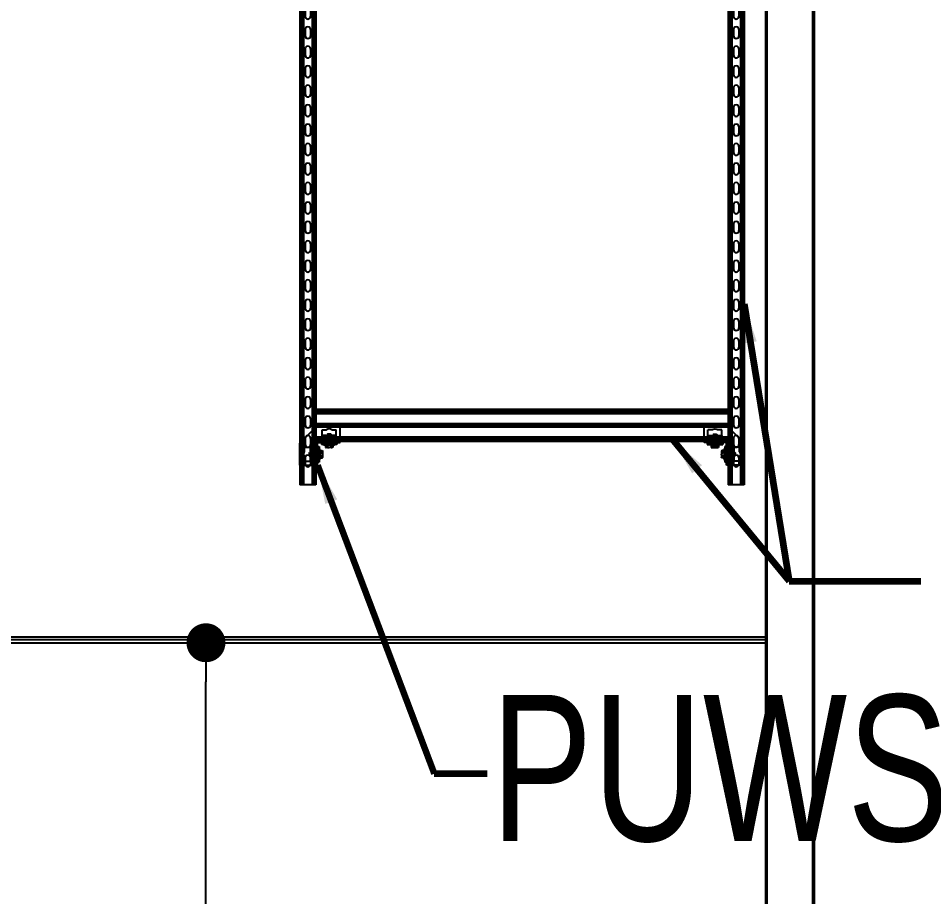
# Model space of a CAD drawing. Header units: millimetres. Extents: x 0 to 268175, y 0 to 74250.
# Drawn here: x 63842 to 66192, y 49296 to 51552 of the extents above; entities that cross this region are included whole.
import ezdxf
from ezdxf.enums import TextEntityAlignment as Align

# ---------------------------------------------------------------- set-up
doc = ezdxf.new("R2010")
doc.units = ezdxf.units.MM
doc.header["$LTSCALE"] = 200
doc.linetypes.add('phl_thick', pattern=[0])
doc.layers.get('DEFPOINTS').update_dxf_attribs({"color": 137})
for name, color, linetype in [('@@P3_P4 환상망 SUPPORT', 143, 'Continuous'), ('BA', 9, 'Continuous'), ('DI', 1, 'Continuous'), ('PIPE RACK', 6, 'Continuous')]:
    doc.layers.add(name, color=color, linetype=linetype)
doc.styles.add('GHS_DIM', font='romans.shx', dxfattribs={"width": 0.7, "bigfont": 'ghs.shx'})
doc.styles.get("Standard").update_dxf_attribs({"font": 'malgun.ttf'})
doc.styles.add('돋움체', font='gulim.ttc')
doc.styles.add('맑은고딕', font='malgun.ttf')
doc.dimstyles.new('DIM30', dxfattribs={"dimscale": 30, "dimtxt": 3, "dimasz": 1, "dimexe": 0, "dimexo": 0, "dimgap": 1, "dimtad": 1, "dimdec": 0, "dimzin": 0, "dimdsep": 46, "dimtxsty": 'Standard', "dimblk1": 'DOT', "dimblk2": 'DOT', "dimsah": 1, "dimcen": 0, "dimdle": 2, "dimclrd": 1, "dimclre": 1, "dimclrt": 2, "dimadec": 0, "dimazin": 0, "dimtfac": 1, "dimtdec": 0, "dimtix": 1, "dimtmove": 2, "dimatfit": 3, "dimldrblk": 'DOT', "dimfxl": 1, "dimtolj": 1, "dimtzin": 0, "dimarcsym": 0})
doc.dimstyles.new('LEADER50', dxfattribs={"dimscale": 0, "dimtxt": 100, "dimasz": 100, "dimexe": 50, "dimexo": 50, "dimgap": 40, "dimtad": 1, "dimdec": 0, "dimdsep": 46, "dimtxsty": 'GHS_DIM', "dimcen": 2.5, "dimclrd": 1, "dimclre": 1, "dimclrt": 2, "dimadec": 0, "dimazin": 0, "dimtfac": 1, "dimtdec": 0, "dimtofl": 0, "dimtmove": 0, "dimatfit": 3, "dimfxl": 30, "dimtvp": 1, "dimtolj": 1, "dimtzin": 0, "dimarcsym": 0})

# ---------------------------------------------------------------- blocks, each defined once
blk = doc.blocks.new('_DOT')
at = {"color": 0, "linetype": 'ByBlock'}
blk.add_line((-0.5, 0), (-1, 0), dxfattribs=at)
at = {"color": 0, "linetype": 'ByBlock', "const_width": 0.5}
blk.add_lwpolyline([(-0.25, 0, 1), (0.25, 0, 1)], format="xyb", close=True, dxfattribs=at)
blk = doc.blocks.new('*D4232')
at = {"layer": 'DEFPOINTS', "color": 0}
for p in [(63351.8, 49948.2), (64323.5, 49948.2), (63351.8, 46948.2)]:
    blk.add_point(p, dxfattribs=at)
at = {"layer": 'DI', "color": 1, "lineweight": -2}
for p, q in [((63351.8, 49948.2), (64323.5, 49948.2)), ((64323.5, 47048.2), (64323.5, 49848.2)), ((63351.8, 46948.2), (64323.5, 46948.2))]:
    blk.add_line(p, q, dxfattribs=at)
at = {"layer": 'DI', "color": 1, "linetype": 'ByBlock', "lineweight": -2, "xscale": 100, "yscale": 100, "zscale": 100}
for p, rotation in [((64323.5, 49948.2), 90), ((64323.5, 46948.2), 270)]:
    blk.add_blockref('_DOT', p, dxfattribs=dict(at, rotation=rotation))
at = {"layer": 'DI', "color": 2, "insert": (64068.6, 48448.2), "char_height": 300, "attachment_point": 5, "rotation": 90, "style": '맑은고딕'}
blk.add_mtext('\\A1;CH:3000', dxfattribs=at)
blk = doc.blocks.new('*U4276')
at = {"layer": '@@P3_P4 환상망 SUPPORT', "linetype": 'phl_thick'}
for p, q in [((-20.5, 0), (-20.5, 3435.998007)), ((-15.6, 0), (-15.6, 3435.998007)), ((-15.1, 0), (-15.1, 3435.998007)), ((-11, 0), (-11, 3435.998007)), ((11, 0), (11, 3435.998007)), ((15.1, 0), (15.1, 3435.998007)), ((15.6, 0), (15.6, 3435.998007)), ((20.5, 0), (20.5, 3435.998007)), ((-7, 3367), (-7, 3383)), ((7, 3367), (7, 3383)), ((-7, 3317), (-7, 3333)), ((7, 3317), (7, 3333)), ((-7, 3267), (-7, 3283)), ((7, 3267), (7, 3283)), ((-7, 3217), (-7, 3233)), ((7, 3217), (7, 3233)), ((-7, 3167), (-7, 3183)), ((7, 3167), (7, 3183)), ((-7, 3117), (-7, 3133)), ((7, 3117), (7, 3133)), ((-7, 3067), (-7, 3083)), ((7, 3067), (7, 3083)), ((-7, 3017), (-7, 3033)), ((7, 3017), (7, 3033)), ((-7, 2967), (-7, 2983)), ((7, 2967), (7, 2983)), ((-7, 2917), (-7, 2933)), ((7, 2917), (7, 2933)), ((-7, 2867), (-7, 2883)), ((7, 2867), (7, 2883)), ((-7, 2817), (-7, 2833)), ((7, 2817), (7, 2833)), ((-7, 2767), (-7, 2783)), ((7, 2767), (7, 2783)), ((-7, 2717), (-7, 2733)), ((7, 2717), (7, 2733)), ((-7, 2667), (-7, 2683)), ((7, 2667), (7, 2683)), ((-7, 2617), (-7, 2633)), ((7, 2617), (7, 2633)), ((-7, 2567), (-7, 2583)), ((7, 2567), (7, 2583)), ((-7, 2517), (-7, 2533)), ((7, 2517), (7, 2533)), ((-7, 2467), (-7, 2483)), ((7, 2467), (7, 2483)), ((-7, 2417), (-7, 2433)), ((7, 2417), (7, 2433)), ((-7, 2367), (-7, 2383)), ((7, 2367), (7, 2383)), ((-7, 2317), (-7, 2333)), ((7, 2317), (7, 2333)), ((-7, 2267), (-7, 2283)), ((7, 2267), (7, 2283)), ((-7, 2217), (-7, 2233)), ((7, 2217), (7, 2233)), ((-7, 2167), (-7, 2183)), ((7, 2167), (7, 2183)), ((-7, 2117), (-7, 2133)), ((7, 2117), (7, 2133)), ((-7, 2067), (-7, 2083)), ((7, 2067), (7, 2083)), ((-7, 2017), (-7, 2033)), ((7, 2017), (7, 2033)), ((-7, 1967), (-7, 1983)), ((7, 1967), (7, 1983)), ((-7, 1917), (-7, 1933)), ((7, 1917), (7, 1933)), ((-7, 1867), (-7, 1883)), ((7, 1867), (7, 1883)), ((-7, 1817), (-7, 1833)), ((7, 1817), (7, 1833)), ((-7, 1767), (-7, 1783)), ((7, 1767), (7, 1783)), ((-7, 1717), (-7, 1733)), ((7, 1717), (7, 1733)), ((-7, 1667), (-7, 1683)), ((7, 1667), (7, 1683)), ((-7, 1617), (-7, 1633)), ((7, 1617), (7, 1633)), ((-7, 1567), (-7, 1583)), ((7, 1567), (7, 1583)), ((-7, 1517), (-7, 1533)), ((7, 1517), (7, 1533)), ((-7, 1467), (-7, 1483)), ((7, 1467), (7, 1483)), ((-7, 1417), (-7, 1433)), ((7, 1417), (7, 1433)), ((-7, 1367), (-7, 1383)), ((7, 1367), (7, 1383)), ((-7, 1317), (-7, 1333)), ((7, 1317), (7, 1333)), ((-7, 1267), (-7, 1283)), ((7, 1267), (7, 1283)), ((-7, 1217), (-7, 1233)), ((7, 1217), (7, 1233)), ((-7, 1167), (-7, 1183)), ((7, 1167), (7, 1183)), ((-7, 1117), (-7, 1133)), ((7, 1117), (7, 1133)), ((-7, 1067), (-7, 1083)), ((7, 1067), (7, 1083)), ((-7, 1017), (-7, 1033)), ((7, 1017), (7, 1033)), ((-7, 967), (-7, 983)), ((7, 967), (7, 983)), ((-7, 917), (-7, 933)), ((7, 917), (7, 933)), ((-7, 867), (-7, 883)), ((7, 867), (7, 883)), ((-7, 817), (-7, 833)), ((7, 817), (7, 833)), ((-7, 767), (-7, 783)), ((7, 767), (7, 783)), ((-7, 717), (-7, 733)), ((7, 717), (7, 733)), ((-7, 667), (-7, 683)), ((7, 667), (7, 683)), ((-7, 617), (-7, 633)), ((7, 617), (7, 633)), ((-7, 567), (-7, 583)), ((7, 567), (7, 583)), ((-7, 517), (-7, 533)), ((7, 517), (7, 533)), ((-7, 467), (-7, 483)), ((7, 467), (7, 483)), ((-7, 417), (-7, 433)), ((7, 417), (7, 433)), ((-7, 367), (-7, 383)), ((7, 367), (7, 383)), ((-7, 317), (-7, 333)), ((7, 317), (7, 333)), ((-7, 267), (-7, 283)), ((7, 267), (7, 283)), ((-7, 217), (-7, 233)), ((7, 217), (7, 233)), ((-7, 167), (-7, 183)), ((7, 167), (7, 183)), ((-7, 117), (-7, 133)), ((7, 117), (7, 133)), ((-7, 67), (-7, 83)), ((7, 67), (7, 83)), ((-7, 17), (-7, 33)), ((7, 17), (7, 33))]:
    blk.add_line(p, q, dxfattribs=at)
at = {"layer": '@@P3_P4 환상망 SUPPORT', "linetype": 'Continuous'}
for p, q in [((-20.5, 3435.998007), (20.5, 3435.998007)), ((-20.5, 0), (20.5, 0))]:
    blk.add_line(p, q, dxfattribs=at)
at = {"layer": '@@P3_P4 환상망 SUPPORT', "linetype": 'phl_thick'}
for centre, start, end in [((0, 3383.000037), 0.000306258, 180.000306258), ((0, 3366.999963), 180.000306258, 0.000306258), ((0, 3333.000037), 0.000306258, 180.000306258), ((0, 3316.999963), 180.000306258, 0.000306258), ((0, 3283.000037), 0.000306258, 180.000306258), ((0, 3266.999963), 180.000306258, 0.000306258), ((0, 3233.000037), 0.000306258, 180.000306258), ((0, 3216.999963), 180.000306258, 0.000306258), ((0, 3183.000037), 0.000306258, 180.000306258), ((0, 3166.999963), 180.000306258, 0.000306258), ((0, 3133.000037), 0.000306258, 180.000306258), ((0, 3116.999963), 180.000306258, 0.000306258), ((0, 3083.000037), 0.000306258, 180.000306258), ((0, 3066.999963), 180.000306258, 0.000306258), ((0, 3033.000037), 0.000306258, 180.000306258), ((0, 3016.999963), 180.000306258, 0.000306258), ((0, 2983.000037), 0.000306258, 180.000306258), ((0, 2966.999963), 180.000306258, 0.000306258), ((0, 2933.000037), 0.000306258, 180.000306258), ((0, 2916.999963), 180.000306258, 0.000306258), ((0, 2883.000037), 0.000306258, 180.000306258), ((0, 2866.999963), 180.000306258, 0.000306258), ((0, 2833.000037), 0.000306258, 180.000306258), ((0, 2816.999963), 180.000306258, 0.000306258), ((0, 2783.000037), 0.000306258, 180.000306258), ((0, 2766.999963), 180.000306258, 0.000306258), ((0, 2733.000037), 0.000306258, 180.000306258), ((0, 2716.999963), 180.000306258, 0.000306258), ((0, 2683.000037), 0.000306258, 180.000306258), ((0, 2666.999963), 180.000306258, 0.000306258), ((0, 2633.000037), 0.000306258, 180.000306258), ((0, 2616.999963), 180.000306258, 0.000306258), ((0, 2583.000037), 0.000306258, 180.000306258), ((0, 2566.999963), 180.000306258, 0.000306258), ((0, 2533.000037), 0.000306258, 180.000306258), ((0, 2516.999963), 180.000306258, 0.000306258), ((0, 2483.000037), 0.000306258, 180.000306258), ((0, 2466.999963), 180.000306258, 0.000306258), ((0, 2433.000037), 0.000306258, 180.000306258), ((0, 2416.999963), 180.000306258, 0.000306258), ((0, 2383.000037), 0.000306258, 180.000306258), ((0, 2366.999963), 180.000306258, 0.000306258), ((0, 2333.000037), 0.000306258, 180.000306258), ((0, 2316.999963), 180.000306258, 0.000306258), ((0, 2283.000037), 0.000306258, 180.000306258), ((0, 2266.999963), 180.000306258, 0.000306258), ((0, 2233.000037), 0.000306258, 180.000306258), ((0, 2216.999963), 180.000306258, 0.000306258), ((0, 2183.000037), 0.000306258, 180.000306258), ((0, 2166.999963), 180.000306258, 0.000306258), ((0, 2133.000037), 0.000306258, 180.000306258), ((0, 2116.999963), 180.000306258, 0.000306258), ((0, 2083.000037), 0.000306258, 180.000306258), ((0, 2066.999963), 180.000306258, 0.000306258), ((0, 2033.000037), 0.000306258, 180.000306258), ((0, 2016.999963), 180.000306258, 0.000306258), ((0, 1983.000037), 0.000306258, 180.000306258), ((0, 1966.999963), 180.000306258, 0.000306258), ((0, 1933.000037), 0.000306258, 180.000306258), ((0, 1916.999963), 180.000306258, 0.000306258), ((0, 1883.000037), 0.000306258, 180.000306258), ((0, 1866.999963), 180.000306258, 0.000306258), ((0, 1833.000037), 0.000306258, 180.000306258), ((0, 1816.999963), 180.000306258, 0.000306258), ((0, 1783.000037), 0.000306258, 180.000306258), ((0, 1766.999963), 180.000306258, 0.000306258), ((0, 1733.000037), 0.000306258, 180.000306258), ((0, 1716.999963), 180.000306258, 0.000306258), ((0, 1683.000037), 0.000306258, 180.000306258), ((0, 1666.999963), 180.000306258, 0.000306258), ((0, 1633.000037), 0.000306258, 180.000306258), ((0, 1616.999963), 180.000306258, 0.000306258), ((0, 1583.000037), 0.000306258, 180.000306258), ((0, 1566.999963), 180.000306258, 0.000306258), ((0, 1533.000037), 0.000306258, 180.000306258), ((0, 1516.999963), 180.000306258, 0.000306258), ((0, 1483.000037), 0.000306258, 180.000306258), ((0, 1466.999963), 180.000306258, 0.000306258), ((0, 1433.000037), 0.000306258, 180.000306258), ((0, 1416.999963), 180.000306258, 0.000306258), ((0, 1383.000037), 0.000306258, 180.000306258), ((0, 1366.999963), 180.000306258, 0.000306258), ((0, 1333.000037), 0.000306258, 180.000306258), ((0, 1316.999963), 180.000306258, 0.000306258), ((0, 1283.000037), 0.000306258, 180.000306258), ((0, 1266.999963), 180.000306258, 0.000306258), ((0, 1233.000037), 0.000306258, 180.000306258), ((0, 1216.999963), 180.000306258, 0.000306258), ((0, 1183.000037), 0.000306258, 180.000306258), ((0, 1166.999963), 180.000306258, 0.000306258), ((0, 1133.000037), 0.000306258, 180.000306258), ((0, 1116.999963), 180.000306258, 0.000306258), ((0, 1083.000037), 0.000306258, 180.000306258), ((0, 1066.999963), 180.000306258, 0.000306258), ((0, 1033.000037), 0.000306258, 180.000306258), ((0, 1016.999963), 180.000306258, 0.000306258), ((0, 983.000037), 0.000306258, 180.000306258), ((0, 966.999963), 180.000306258, 0.000306258), ((0, 933.000037), 0.000306258, 180.000306258), ((0, 916.999963), 180.000306258, 0.000306258), ((0, 883.000037), 0.000306258, 180.000306258), ((0, 866.999963), 180.000306258, 0.000306258), ((0, 833.000037), 0.000306258, 180.000306258), ((0, 816.999963), 180.000306258, 0.000306258), ((0, 783.000037), 0.000306258, 180.000306258), ((0, 766.999963), 180.000306258, 0.000306258), ((0, 733.000037), 0.000306258, 180.000306258), ((0, 716.999963), 180.000306258, 0.000306258), ((0, 683.000037), 0.000306258, 180.000306258), ((0, 666.999963), 180.000306258, 0.000306258), ((0, 633.000037), 0.000306258, 180.000306258), ((0, 616.999963), 180.000306258, 0.000306258), ((0, 583.000037), 0.000306258, 180.000306258), ((0, 566.999963), 180.000306258, 0.000306258), ((0, 533.000037), 0.000306258, 180.000306258), ((0, 516.999963), 180.000306258, 0.000306258), ((0, 483.000037), 0.000306258, 180.000306258), ((0, 466.999963), 180.000306258, 0.000306258), ((0, 433.000037), 0.000306258, 180.000306258), ((0, 416.999963), 180.000306258, 0.000306258), ((0, 383.000037), 0.000306258, 180.000306258), ((0, 366.999963), 180.000306258, 0.000306258), ((0, 333.000037), 0.000306258, 180.000306258), ((0, 316.999963), 180.000306258, 0.000306258), ((0, 283.000037), 0.000306258, 180.000306258), ((0, 266.999963), 180.000306258, 0.000306258), ((0, 233.000037), 0.000306258, 180.000306258), ((0, 216.999963), 180.000306258, 0.000306258), ((0, 183.000037), 0.000306258, 180.000306258), ((0, 166.999963), 180.000306258, 0.000306258), ((0, 133.000037), 0.000306258, 180.000306258), ((0, 116.999963), 180.000306258, 0.000306258), ((0, 83.000037), 0.000306258, 180.000306258), ((0, 66.999963), 180.000306258, 0.000306258), ((0, 33.000037), 0.000306258, 180.000306258), ((0, 16.999963), 180.000306258, 0.000306258)]:
    blk.add_arc(centre, 7, start, end, dxfattribs=at)
blk = doc.blocks.new('*U3734')
at = {"layer": '@@P3_P4 환상망 SUPPORT', "linetype": 'phl_thick'}
for p, q in [((0, 41), (1058.9, 41)), ((0, -41), (0, 41)), ((0, 36.1), (1058.9, 36.1)), ((0, 31.3), (1058.9, 31.3)), ((0, 30.6), (1058.9, 30.6)), ((0, 30.4), (1058.9, 30.4)), ((0, 29.7), (1058.9, 29.7)), ((1058.9, -41), (1058.9, 41)), ((0, 4.1), (1058.9, 4.1)), ((0, 0), (1058.9, 0)), ((0, -4.1), (1058.9, -4.1)), ((0, -29.7), (1058.9, -29.7)), ((0, -30.4), (1058.9, -30.4)), ((0, -30.6), (1058.9, -30.6)), ((0, -31.3), (1058.9, -31.3)), ((0, -36.1), (1058.9, -36.1)), ((0, -41), (1058.9, -41))]:
    blk.add_line(p, q, dxfattribs=at)
blk = doc.blocks.new('A$Cd080613a')
at = {"layer": '@@P3_P4 환상망 SUPPORT', "color": 2, "linetype": 'phl_thick'}
for p, q in [((-20, 4.434), (-18.540497, 4.434)), ((-20, 1.034), (-20, 4.434)), ((-20, 1.034), (-18.540497, 1.034)), ((-18.540497, 4.434), (-11.18034, 4.434)), ((-18.540497, 1.034), (-18.540497, 4.434)), ((-18.540497, 1.034), (-11.18034, 1.034)), ((-13.5, 0), (-13.5, 1.034)), ((-13.5, 0), (-8, 0)), ((-11.18034, 4.434), (-10.999621, 4.526016)), ((-11.18034, 1.034), (-11.18034, 4.434)), ((-11.18034, 1.034), (-8.008727, 1.034)), ((-10.999621, 4.526016), (-10.817799, 4.607405)), ((-10.817799, 4.607405), (-10.635521, 4.678167)), ((-10.635521, 4.678167), (-10.453605, 4.738253)), ((-10.5, -10.466), (-10.5, 0)), ((-10.453605, 4.738253), (-10.273729, 4.787376)), ((-10.309559, 6.434007), (10.309559, 6.434007)), ((-10.273729, 4.787376), (-10.096742, 4.825514)), ((-10.096742, 4.825514), (-9.923378, 4.852767)), ((-9.923378, 4.852767), (-9.754732, 4.869109)), ((-9.754732, 4.869109), (-9.592018, 4.874416)), ((-9.43597, 4.869011), (-9.592018, 4.874416)), ((-9.45, 12.285517), (-8.5, 12.834)), ((-9.45, 12.285517), (-9.425949, 12.285517)), ((-9.45, 6.434), (-9.45, 12.285517)), ((-9.286802, 4.852541), (-9.43597, 4.869011)), ((-9.425949, 12.285517), (-9.225178, 12.382765)), ((-9.425949, 6.434), (-9.425949, 12.285517)), ((-9.14507, 4.825103), (-9.286802, 4.852541)), ((-9.225178, 12.382765), (-9.028632, 12.46982)), ((-9.011345, 4.786714), (-9.14507, 4.825103)), ((-9.028632, 12.46982), (-8.835734, 12.547031)), ((-8.886751, 4.737605), (-9.011345, 4.786714)), ((-8.771402, 4.677806), (-8.886751, 4.737605)), ((-8.835734, 12.547031), (-8.645934, 12.614685)), ((-8.66519, 4.60729), (-8.771402, 4.677806)), ((-8.568009, 4.52603), (-8.66519, 4.60729)), ((-8.645934, 12.614685), (-8.458704, 12.673015)), ((-8.479752, 4.434), (-8.568009, 4.52603)), ((-8.5, 12.834), (8.5, 12.834)), ((-8.383024, 4.342905), (-8.479752, 4.434)), ((-8.479752, 4.434), (8.479752, 4.434)), ((-8.458704, 12.673015), (-8.273532, 12.722205)), ((-8.298335, 4.244727), (-8.383024, 4.342905)), ((-8.225616, 4.140826), (-8.298335, 4.244727)), ((-8.273532, 12.722205), (-8.089918, 12.762387)), ((-8.164452, 4.032743), (-8.225616, 4.140826)), ((-8.114311, 3.921798), (-8.164452, 4.032743)), ((-8.073442, 3.805669), (-8.114311, 3.921798)), ((-8.089918, 12.762387), (-7.907369, 12.793645)), ((-8.041426, 3.683749), (-8.073442, 3.805669)), ((-8.018427, 3.556566), (-8.041426, 3.683749)), ((-8.004602, 3.42465), (-8.018427, 3.556566)), ((-8.006255, 0.977988), (-8.008727, 1.034)), ((-8.004136, 0.924002), (-8.006255, 0.977988)), ((-8.000031, 3.288557), (-8.004602, 3.42465)), ((-8.002394, 0.872075), (-8.004136, 0.924002)), ((-8.001102, 0.822352), (-8.002394, 0.872075)), ((-8.000288, 0.774408), (-8.001102, 0.822352)), ((-8, 0.727727), (-8.000288, 0.774408)), ((-8, -0.157176), (-8, 3.288561)), ((-7.997347, 2.169936), (-8, 2.238707)), ((-7.989459, 2.102767), (-7.997347, 2.169936)), ((-7.976272, 2.037446), (-7.989459, 2.102767)), ((-7.957771, 1.974207), (-7.976272, 2.037446)), ((-7.934047, 1.913249), (-7.957771, 1.974207)), ((-7.905217, 1.854768), (-7.934047, 1.913249)), ((-7.907369, 12.793645), (-7.725397, 12.816016)), ((-7.871396, 1.798956), (-7.905217, 1.854768)), ((-7.832213, 1.745381), (-7.871396, 1.798956)), ((-7.78686, 1.693336), (-7.832213, 1.745381)), ((-7.735268, 1.643293), (-7.78686, 1.693336)), ((-7.677382, 1.595741), (-7.735268, 1.643293)), ((-7.725397, 12.816016), (-7.543511, 12.829488)), ((-7.613221, 1.551128), (-7.677382, 1.595741)), ((-7.54299, 1.509804), (-7.613221, 1.551128)), ((-7.543511, 12.829488), (-7.361216, 12.834)), ((-7.466933, 1.472099), (-7.54299, 1.509804)), ((-7.385253, 1.438355), (-7.466933, 1.472099)), ((-7.298238, 1.408783), (-7.385253, 1.438355)), ((-7.17892, 12.829488), (-7.361216, 12.834)), ((-7.206336, 1.383563), (-7.298238, 1.408783)), ((-7.110023, 1.362871), (-7.206336, 1.383563)), ((-6.997035, 12.816016), (-7.17892, 12.829488)), ((-7.009788, 1.34687), (-7.110023, 1.362871)), ((-6.90625, 1.335597), (-7.009788, 1.34687)), ((-6.815063, 12.793645), (-6.997035, 12.816016)), ((-6.800099, 1.329011), (-6.90625, 1.335597)), ((-6.632514, 12.762387), (-6.815063, 12.793645)), ((-6.691977, 1.327135), (-6.800099, 1.329011)), ((-6.691977, 1.327135), (-6.581325, 1.329907)), ((-6.4489, 12.722205), (-6.632514, 12.762387)), ((-6.581325, 1.329907), (-6.467915, 1.337363)), ((-6.467915, 1.337363), (-6.352408, 1.349526)), ((-6.263728, 12.673015), (-6.4489, 12.722205)), ((-6.352408, 1.349526), (-6.235472, 1.366419)), ((-6.076497, 12.614685), (-6.263728, 12.673015)), ((-6.235472, 1.366419), (-6.117777, 1.387979)), ((-6.117777, 1.387979), (-6, 1.414014)), ((-5.886698, 12.547031), (-6.076497, 12.614685)), ((-6, 1.414014), (-5.30323, 1.57262)), ((-6, -1.216), (-6, 1.414014)), ((-5.6938, 12.46982), (-5.886698, 12.547031)), ((-5.497254, 12.382765), (-5.6938, 12.46982)), ((-5.296482, 12.285517), (-5.497254, 12.382765)), ((-5.30323, 1.57262), (-4.617331, 1.711087)), ((-5.296482, 12.285517), (-4.129467, 12.285517)), ((-5.296482, 6.434), (-5.296482, 12.285517)), ((-4.617331, 1.711087), (-3.940787, 1.829986)), ((-4.129467, 12.285517), (-3.727924, 12.382765)), ((-4.129467, 6.434), (-4.129467, 12.285517)), ((-3.940787, 1.829986), (-3.272149, 1.929801)), ((-3.727924, 12.382765), (-3.334832, 12.46982)), ((-3.334832, 12.46982), (-2.949037, 12.547031)), ((-3.272149, 1.929801), (-2.610019, 2.010935)), ((-2.949037, 12.547031), (-2.569437, 12.614685)), ((-2.610019, 2.010935), (-1.953047, 2.07371)), ((-2.569437, 12.614685), (-2.194977, 12.673015)), ((-2.194977, 12.673015), (-1.824632, 12.722205)), ((-1.953047, 2.07371), (-1.299912, 2.118373)), ((-1.824632, 12.722205), (-1.457404, 12.762387)), ((-1.457404, 12.762387), (-1.092307, 12.793645)), ((-1.299912, 2.118373), (-0.649322, 2.145102)), ((-1.092307, 12.793645), (-0.728363, 12.816016)), ((-0.728363, 12.816016), (-0.364591, 12.829488)), ((-0.649322, 2.145102), (0, 2.154)), ((-0.364591, 12.829488), (0, 12.834)), ((0.364591, 12.829488), (0, 12.834)), ((0.649322, 2.145102), (0, 2.154)), ((0.728363, 12.816016), (0.364591, 12.829488)), ((1.299912, 2.118373), (0.649322, 2.145102)), ((1.092307, 12.793645), (0.728363, 12.816016)), ((1.457404, 12.762387), (1.092307, 12.793645)), ((1.953047, 2.07371), (1.299912, 2.118373)), ((1.824632, 12.722205), (1.457404, 12.762387)), ((2.194977, 12.673015), (1.824632, 12.722205)), ((2.610019, 2.010935), (1.953047, 2.07371)), ((2.569437, 12.614685), (2.194977, 12.673015)), ((2.949037, 12.547031), (2.569437, 12.614685)), ((3.272149, 1.929801), (2.610019, 2.010935)), ((3.334832, 12.46982), (2.949037, 12.547031)), ((3.940787, 1.829986), (3.272149, 1.929801)), ((3.727924, 12.382765), (3.334832, 12.46982)), ((4.129467, 12.285517), (3.727924, 12.382765)), ((4.617331, 1.711087), (3.940787, 1.829986)), ((4.129467, 12.285517), (5.296482, 12.285517)), ((4.129467, 6.434), (4.129467, 12.285517)), ((5.30323, 1.57262), (4.617331, 1.711087)), ((5.296482, 12.285517), (5.517089, 12.391922)), ((5.296482, 6.434), (5.296482, 12.285517)), ((6, 1.414014), (5.30323, 1.57262)), ((5.517089, 12.391922), (5.732653, 12.48604)), ((5.732653, 12.48604), (5.943938, 12.568319)), ((5.943938, 12.568319), (6.151669, 12.639125)), ((6.117777, 1.387979), (6, 1.414014)), ((6, -1.216), (6, 1.414014)), ((6.235472, 1.366419), (6.117777, 1.387979)), ((6.151669, 12.639125), (6.356539, 12.698744)), ((6.352408, 1.349526), (6.235472, 1.366419)), ((6.467915, 1.337363), (6.352408, 1.349526)), ((6.356539, 12.698744), (6.559224, 12.747389)), ((6.581325, 1.329907), (6.467915, 1.337363)), ((6.559224, 12.747389), (6.760381, 12.785202)), ((6.691977, 1.327135), (6.581325, 1.329907)), ((6.691977, 1.327135), (6.800099, 1.329011)), ((6.760381, 12.785202), (6.960663, 12.812253)), ((6.800099, 1.329011), (6.90625, 1.335597)), ((6.90625, 1.335597), (7.009788, 1.34687)), ((6.960663, 12.812253), (7.160721, 12.828542)), ((7.009788, 1.34687), (7.110023, 1.362871)), ((7.110023, 1.362871), (7.206336, 1.383563)), ((7.160721, 12.828542), (7.361216, 12.834)), ((7.206336, 1.383563), (7.298238, 1.408783)), ((7.298238, 1.408783), (7.385253, 1.438355)), ((7.583949, 12.827266), (7.361216, 12.834)), ((7.385253, 1.438355), (7.466933, 1.472099)), ((7.466933, 1.472099), (7.54299, 1.509804)), ((7.54299, 1.509804), (7.613221, 1.551128)), ((7.806234, 12.80717), (7.583949, 12.827266)), ((7.613221, 1.551128), (7.677382, 1.595741)), ((7.677382, 1.595741), (7.735268, 1.643293)), ((7.735268, 1.643293), (7.78686, 1.693336)), ((7.78686, 1.693336), (7.832213, 1.745381)), ((8.028974, 12.773795), (7.806234, 12.80717)), ((7.832213, 1.745381), (7.871395, 1.798957)), ((7.871395, 1.798957), (7.905217, 1.854768)), ((7.905217, 1.854768), (7.934047, 1.913249)), ((7.934047, 1.913249), (7.957771, 1.974207)), ((7.957771, 1.974207), (7.976272, 2.037446)), ((7.976272, 2.037446), (7.989459, 2.102767)), ((7.989459, 2.102767), (7.997347, 2.169936)), ((7.997347, 2.169936), (8, 2.238707)), ((8, 3.288561), (8.004602, 3.42465)), ((8, -0.157176), (8, 3.288561)), ((8, 0.727727), (8.000288, 0.774408)), ((8, 0), (13.5, 0)), ((8.000288, 0.774408), (8.001102, 0.822352)), ((8.001102, 0.822352), (8.002394, 0.872075)), ((8.002394, 0.872075), (8.004128, 0.923982)), ((8.004128, 0.923982), (8.006255, 0.977988)), ((8.004602, 3.42465), (8.018427, 3.556566)), ((8.006255, 0.977988), (8.008727, 1.034)), ((8.008727, 1.034), (20, 1.034)), ((8.018427, 3.556566), (8.041426, 3.683749)), ((8.253062, 12.727113), (8.028974, 12.773795)), ((8.041426, 3.683749), (8.073442, 3.805669)), ((8.073442, 3.805669), (8.114311, 3.921798)), ((8.114311, 3.921798), (8.164452, 4.032743)), ((8.164452, 4.032743), (8.225616, 4.140826)), ((8.225616, 4.140826), (8.298335, 4.244727)), ((8.479397, 12.666988), (8.253062, 12.727113)), ((8.298335, 4.244727), (8.383024, 4.342905)), ((8.383024, 4.342905), (8.4798, 4.433966)), ((8.70889, 12.593179), (8.479397, 12.666988)), ((8.479752, 4.434), (8.567993, 4.526015)), ((9.45, 12.285517), (8.5, 12.834)), ((8.567993, 4.526015), (8.665364, 4.607404)), ((8.665364, 4.607404), (8.772082, 4.678167)), ((8.942483, 12.505333), (8.70889, 12.593179)), ((8.772082, 4.678167), (8.888251, 4.738253)), ((8.888251, 4.738253), (9.013275, 4.787375)), ((9.181157, 12.402978), (8.942483, 12.505333)), ((9.013275, 4.787375), (9.146859, 4.825513)), ((9.146859, 4.825513), (9.288848, 4.852767)), ((9.425949, 12.285517), (9.181157, 12.402978)), ((9.288848, 4.852767), (9.438622, 4.869109)), ((9.425949, 12.285517), (9.45, 12.285517)), ((9.425949, 6.434), (9.425949, 12.285517)), ((9.438622, 4.869109), (9.595039, 4.874416)), ((9.45, 6.434), (9.45, 12.285517)), ((9.757758, 4.869011), (9.595039, 4.874416)), ((9.925931, 4.852541), (9.757758, 4.869011)), ((10.099052, 4.825103), (9.925931, 4.852541)), ((10.276366, 4.786714), (10.099052, 4.825103)), ((10.45592, 4.737606), (10.276366, 4.786714)), ((10.63676, 4.677807), (10.45592, 4.737606)), ((10.5, -10.466), (10.5, 0)), ((10.81822, 4.607291), (10.63676, 4.677807)), ((10.999636, 4.526031), (10.81822, 4.607291)), ((11.18034, 4.434), (10.999636, 4.526031)), ((11.18034, 4.434), (18.540497, 4.434)), ((11.18034, 1.034), (11.18034, 4.434)), ((13.5, 0), (13.5, 1.034)), ((18.540497, 4.434), (20, 4.434)), ((18.540497, 1.034), (18.540497, 4.434)), ((20, 1.034), (20, 4.434)), ((-17.5, -10.466), (-6.800735, -10.466)), ((-17.5, -18.466001), (-17.5, -10.466)), ((-17.5, -18.466001), (17.5, -18.466001)), ((-6.800735, -16.249999), (-6.800735, -10.466)), ((-6.800735, -16.249999), (6.800735, -16.249999)), ((-6, -1.216), (6, -1.216)), ((-5, -20.63), (-5, -18.466001)), ((-4.064, -21.565999), (-5, -20.63)), ((-5, -20.63), (5, -20.63)), ((-4.064, -21.565999), (4.064, -21.565999)), ((4.064, -21.565999), (5, -20.63)), ((5, -20.63), (5, -18.466001)), ((6.800735, -10.466), (17.5, -10.466)), ((6.800735, -16.249999), (6.800735, -10.466)), ((14.5, -18.466001), (14.5, -10.466)), ((17.5, -18.466001), (17.5, -10.466))]:
    blk.add_line(p, q, dxfattribs=at)
for centre, start, end in [((-10.309559, -0.066037), 90.000000636, 136.186859386), ((10.309559, -0.066037), 43.813140614, 89.999999364)]:
    blk.add_arc(centre, 6.500044, start, end, dxfattribs=at)
for centre, start_param, end_param in [((-6, -0.157176), 3.1415926536, 4.7123889763), ((6, -0.157176), 4.7123889844, 6.2831853072)]:
    blk.add_ellipse(centre, major_axis=(2, 0), ratio=0.529412, start_param=start_param, end_param=end_param, dxfattribs=at)
blk = doc.blocks.new('A$Cc3c98554')
at = {"layer": '@@P3_P4 환상망 SUPPORT', "color": 6, "linetype": 'phl_thick'}
for p, q in [((-57, 0), (0, 0)), ((0, -45), (0, 0)), ((-103, -46), (-57.000017, -0.000015)), ((-46, -12), (-34.734983, -12)), ((-46, -28.5), (-46, -12)), ((-21.265018, -12), (-10, -12)), ((-10, -28.5), (-10, -12)), ((-103, -103), (-103, -46)), ((-64.816234, -46), (-57, -38.183766)), ((-64.816234, -46), (-62, -46)), ((-63, -103), (-63, -46)), ((-62, -103), (-62, -46)), ((-58, -103), (-58, -46)), ((-57, -41), (-57, -38.183766)), ((-57, -40), (0, -40)), ((-57, -41), (0, -41)), ((-57, -45), (0, -45)), ((-46, -28.5), (-34.734983, -28.5)), ((-21.265018, -28.5), (-10, -28.5)), ((-91, -57), (-74.5, -57)), ((-91, -68.265017), (-91, -57)), ((-74.5, -68.265017), (-74.5, -57)), ((-91, -93), (-91, -81.734982)), ((-91, -93), (-74.5, -93)), ((-74.5, -93), (-74.5, -81.734982)), ((-103, -103), (-58, -103))]:
    blk.add_line(p, q, dxfattribs=at)
for centre, radius, start, end in [((-28, -20.25), 10.65, 50.773127024, 129.226880882), ((-57, -46), 5, 90.000000002, 180), ((-57, -46), 1, 90.000000007, 180), ((-28, -20.25), 10.65, 230.773119118, 309.226872976), ((-82.75, -75), 10.65, 140.773119117, 219.226872976), ((-82.75, -75), 10.65, 320.773127024, 39.226880883)]:
    blk.add_arc(centre, radius, start, end, dxfattribs=at)
at = {"layer": '@@P3_P4 환상망 SUPPORT', "color": 2, "linetype": 'Continuous'}
for p, rotation in [((-28, -45), 180), ((-58, -75), 270)]:
    blk.add_blockref('A$Cd080613a', p, dxfattribs=dict(at, rotation=rotation))
blk = doc.blocks.new('*U4278')
at = {"layer": '@@P3_P4 환상망 SUPPORT', "linetype": 'phl_thick'}
for p, q in [((-20.5, 0), (-20.5, 3185.997215)), ((-15.6, 0), (-15.6, 3185.997215)), ((-15.1, 0), (-15.1, 3185.997215)), ((-11, 0), (-11, 3185.997215)), ((11, 0), (11, 3185.997215)), ((15.1, 0), (15.1, 3185.997215)), ((15.6, 0), (15.6, 3185.997215)), ((20.5, 0), (20.5, 3185.997215)), ((-7, 3117), (-7, 3133)), ((7, 3117), (7, 3133)), ((-7, 3067), (-7, 3083)), ((7, 3067), (7, 3083)), ((-7, 3017), (-7, 3033)), ((7, 3017), (7, 3033)), ((-7, 2967), (-7, 2983)), ((7, 2967), (7, 2983)), ((-7, 2917), (-7, 2933)), ((7, 2917), (7, 2933)), ((-7, 2867), (-7, 2883)), ((7, 2867), (7, 2883)), ((-7, 2817), (-7, 2833)), ((7, 2817), (7, 2833)), ((-7, 2767), (-7, 2783)), ((7, 2767), (7, 2783)), ((-7, 2717), (-7, 2733)), ((7, 2717), (7, 2733)), ((-7, 2667), (-7, 2683)), ((7, 2667), (7, 2683)), ((-7, 2617), (-7, 2633)), ((7, 2617), (7, 2633)), ((-7, 2567), (-7, 2583)), ((7, 2567), (7, 2583)), ((-7, 2517), (-7, 2533)), ((7, 2517), (7, 2533)), ((-7, 2467), (-7, 2483)), ((7, 2467), (7, 2483)), ((-7, 2417), (-7, 2433)), ((7, 2417), (7, 2433)), ((-7, 2367), (-7, 2383)), ((7, 2367), (7, 2383)), ((-7, 2317), (-7, 2333)), ((7, 2317), (7, 2333)), ((-7, 2267), (-7, 2283)), ((7, 2267), (7, 2283)), ((-7, 2217), (-7, 2233)), ((7, 2217), (7, 2233)), ((-7, 2167), (-7, 2183)), ((7, 2167), (7, 2183)), ((-7, 2117), (-7, 2133)), ((7, 2117), (7, 2133)), ((-7, 2067), (-7, 2083)), ((7, 2067), (7, 2083)), ((-7, 2017), (-7, 2033)), ((7, 2017), (7, 2033)), ((-7, 1967), (-7, 1983)), ((7, 1967), (7, 1983)), ((-7, 1917), (-7, 1933)), ((7, 1917), (7, 1933)), ((-7, 1867), (-7, 1883)), ((7, 1867), (7, 1883)), ((-7, 1817), (-7, 1833)), ((7, 1817), (7, 1833)), ((-7, 1767), (-7, 1783)), ((7, 1767), (7, 1783)), ((-7, 1717), (-7, 1733)), ((7, 1717), (7, 1733)), ((-7, 1667), (-7, 1683)), ((7, 1667), (7, 1683)), ((-7, 1617), (-7, 1633)), ((7, 1617), (7, 1633)), ((-7, 1567), (-7, 1583)), ((7, 1567), (7, 1583)), ((-7, 1517), (-7, 1533)), ((7, 1517), (7, 1533)), ((-7, 1467), (-7, 1483)), ((7, 1467), (7, 1483)), ((-7, 1417), (-7, 1433)), ((7, 1417), (7, 1433)), ((-7, 1367), (-7, 1383)), ((7, 1367), (7, 1383)), ((-7, 1317), (-7, 1333)), ((7, 1317), (7, 1333)), ((-7, 1267), (-7, 1283)), ((7, 1267), (7, 1283)), ((-7, 1217), (-7, 1233)), ((7, 1217), (7, 1233)), ((-7, 1167), (-7, 1183)), ((7, 1167), (7, 1183)), ((-7, 1117), (-7, 1133)), ((7, 1117), (7, 1133)), ((-7, 1067), (-7, 1083)), ((7, 1067), (7, 1083)), ((-7, 1017), (-7, 1033)), ((7, 1017), (7, 1033)), ((-7, 967), (-7, 983)), ((7, 967), (7, 983)), ((-7, 917), (-7, 933)), ((7, 917), (7, 933)), ((-7, 867), (-7, 883)), ((7, 867), (7, 883)), ((-7, 817), (-7, 833)), ((7, 817), (7, 833)), ((-7, 767), (-7, 783)), ((7, 767), (7, 783)), ((-7, 717), (-7, 733)), ((7, 717), (7, 733)), ((-7, 667), (-7, 683)), ((7, 667), (7, 683)), ((-7, 617), (-7, 633)), ((7, 617), (7, 633)), ((-7, 567), (-7, 583)), ((7, 567), (7, 583)), ((-7, 517), (-7, 533)), ((7, 517), (7, 533)), ((-7, 467), (-7, 483)), ((7, 467), (7, 483)), ((-7, 417), (-7, 433)), ((7, 417), (7, 433)), ((-7, 367), (-7, 383)), ((7, 367), (7, 383)), ((-7, 317), (-7, 333)), ((7, 317), (7, 333)), ((-7, 267), (-7, 283)), ((7, 267), (7, 283)), ((-7, 217), (-7, 233)), ((7, 217), (7, 233)), ((-7, 167), (-7, 183)), ((7, 167), (7, 183)), ((-7, 117), (-7, 133)), ((7, 117), (7, 133)), ((-7, 67), (-7, 83)), ((7, 67), (7, 83)), ((-7, 17), (-7, 33)), ((7, 17), (7, 33))]:
    blk.add_line(p, q, dxfattribs=at)
at = {"layer": '@@P3_P4 환상망 SUPPORT', "linetype": 'Continuous'}
for p, q in [((-20.5, 3185.997215), (20.5, 3185.997215)), ((-20.5, 0), (20.5, 0))]:
    blk.add_line(p, q, dxfattribs=at)
at = {"layer": '@@P3_P4 환상망 SUPPORT', "linetype": 'phl_thick'}
for centre, start, end in [((0, 3133.000037), 0.000306258, 180.000306258), ((0, 3116.999963), 180.000306258, 0.000306258), ((0, 3083.000037), 0.000306258, 180.000306258), ((0, 3066.999963), 180.000306258, 0.000306258), ((0, 3033.000037), 0.000306258, 180.000306258), ((0, 3016.999963), 180.000306258, 0.000306258), ((0, 2983.000037), 0.000306258, 180.000306258), ((0, 2966.999963), 180.000306258, 0.000306258), ((0, 2933.000037), 0.000306258, 180.000306258), ((0, 2916.999963), 180.000306258, 0.000306258), ((0, 2883.000037), 0.000306258, 180.000306258), ((0, 2866.999963), 180.000306258, 0.000306258), ((0, 2833.000037), 0.000306258, 180.000306258), ((0, 2816.999963), 180.000306258, 0.000306258), ((0, 2783.000037), 0.000306258, 180.000306258), ((0, 2766.999963), 180.000306258, 0.000306258), ((0, 2733.000037), 0.000306258, 180.000306258), ((0, 2716.999963), 180.000306258, 0.000306258), ((0, 2683.000037), 0.000306258, 180.000306258), ((0, 2666.999963), 180.000306258, 0.000306258), ((0, 2633.000037), 0.000306258, 180.000306258), ((0, 2616.999963), 180.000306258, 0.000306258), ((0, 2583.000037), 0.000306258, 180.000306258), ((0, 2566.999963), 180.000306258, 0.000306258), ((0, 2533.000037), 0.000306258, 180.000306258), ((0, 2516.999963), 180.000306258, 0.000306258), ((0, 2483.000037), 0.000306258, 180.000306258), ((0, 2466.999963), 180.000306258, 0.000306258), ((0, 2433.000037), 0.000306258, 180.000306258), ((0, 2416.999963), 180.000306258, 0.000306258), ((0, 2383.000037), 0.000306258, 180.000306258), ((0, 2366.999963), 180.000306258, 0.000306258), ((0, 2333.000037), 0.000306258, 180.000306258), ((0, 2316.999963), 180.000306258, 0.000306258), ((0, 2283.000037), 0.000306258, 180.000306258), ((0, 2266.999963), 180.000306258, 0.000306258), ((0, 2233.000037), 0.000306258, 180.000306258), ((0, 2216.999963), 180.000306258, 0.000306258), ((0, 2183.000037), 0.000306258, 180.000306258), ((0, 2166.999963), 180.000306258, 0.000306258), ((0, 2133.000037), 0.000306258, 180.000306258), ((0, 2116.999963), 180.000306258, 0.000306258), ((0, 2083.000037), 0.000306258, 180.000306258), ((0, 2066.999963), 180.000306258, 0.000306258), ((0, 2033.000037), 0.000306258, 180.000306258), ((0, 2016.999963), 180.000306258, 0.000306258), ((0, 1983.000037), 0.000306258, 180.000306258), ((0, 1966.999963), 180.000306258, 0.000306258), ((0, 1933.000037), 0.000306258, 180.000306258), ((0, 1916.999963), 180.000306258, 0.000306258), ((0, 1883.000037), 0.000306258, 180.000306258), ((0, 1866.999963), 180.000306258, 0.000306258), ((0, 1833.000037), 0.000306258, 180.000306258), ((0, 1816.999963), 180.000306258, 0.000306258), ((0, 1783.000037), 0.000306258, 180.000306258), ((0, 1766.999963), 180.000306258, 0.000306258), ((0, 1733.000037), 0.000306258, 180.000306258), ((0, 1716.999963), 180.000306258, 0.000306258), ((0, 1683.000037), 0.000306258, 180.000306258), ((0, 1666.999963), 180.000306258, 0.000306258), ((0, 1633.000037), 0.000306258, 180.000306258), ((0, 1616.999963), 180.000306258, 0.000306258), ((0, 1583.000037), 0.000306258, 180.000306258), ((0, 1566.999963), 180.000306258, 0.000306258), ((0, 1533.000037), 0.000306258, 180.000306258), ((0, 1516.999963), 180.000306258, 0.000306258), ((0, 1483.000037), 0.000306258, 180.000306258), ((0, 1466.999963), 180.000306258, 0.000306258), ((0, 1433.000037), 0.000306258, 180.000306258), ((0, 1416.999963), 180.000306258, 0.000306258), ((0, 1383.000037), 0.000306258, 180.000306258), ((0, 1366.999963), 180.000306258, 0.000306258), ((0, 1333.000037), 0.000306258, 180.000306258), ((0, 1316.999963), 180.000306258, 0.000306258), ((0, 1283.000037), 0.000306258, 180.000306258), ((0, 1266.999963), 180.000306258, 0.000306258), ((0, 1233.000037), 0.000306258, 180.000306258), ((0, 1216.999963), 180.000306258, 0.000306258), ((0, 1183.000037), 0.000306258, 180.000306258), ((0, 1166.999963), 180.000306258, 0.000306258), ((0, 1133.000037), 0.000306258, 180.000306258), ((0, 1116.999963), 180.000306258, 0.000306258), ((0, 1083.000037), 0.000306258, 180.000306258), ((0, 1066.999963), 180.000306258, 0.000306258), ((0, 1033.000037), 0.000306258, 180.000306258), ((0, 1016.999963), 180.000306258, 0.000306258), ((0, 983.000037), 0.000306258, 180.000306258), ((0, 966.999963), 180.000306258, 0.000306258), ((0, 933.000037), 0.000306258, 180.000306258), ((0, 916.999963), 180.000306258, 0.000306258), ((0, 883.000037), 0.000306258, 180.000306258), ((0, 866.999963), 180.000306258, 0.000306258), ((0, 833.000037), 0.000306258, 180.000306258), ((0, 816.999963), 180.000306258, 0.000306258), ((0, 783.000037), 0.000306258, 180.000306258), ((0, 766.999963), 180.000306258, 0.000306258), ((0, 733.000037), 0.000306258, 180.000306258), ((0, 716.999963), 180.000306258, 0.000306258), ((0, 683.000037), 0.000306258, 180.000306258), ((0, 666.999963), 180.000306258, 0.000306258), ((0, 633.000037), 0.000306258, 180.000306258), ((0, 616.999963), 180.000306258, 0.000306258), ((0, 583.000037), 0.000306258, 180.000306258), ((0, 566.999963), 180.000306258, 0.000306258), ((0, 533.000037), 0.000306258, 180.000306258), ((0, 516.999963), 180.000306258, 0.000306258), ((0, 483.000037), 0.000306258, 180.000306258), ((0, 466.999963), 180.000306258, 0.000306258), ((0, 433.000037), 0.000306258, 180.000306258), ((0, 416.999963), 180.000306258, 0.000306258), ((0, 383.000037), 0.000306258, 180.000306258), ((0, 366.999963), 180.000306258, 0.000306258), ((0, 333.000037), 0.000306258, 180.000306258), ((0, 316.999963), 180.000306258, 0.000306258), ((0, 283.000037), 0.000306258, 180.000306258), ((0, 266.999963), 180.000306258, 0.000306258), ((0, 233.000037), 0.000306258, 180.000306258), ((0, 216.999963), 180.000306258, 0.000306258), ((0, 183.000037), 0.000306258, 180.000306258), ((0, 166.999963), 180.000306258, 0.000306258), ((0, 133.000037), 0.000306258, 180.000306258), ((0, 116.999963), 180.000306258, 0.000306258), ((0, 83.000037), 0.000306258, 180.000306258), ((0, 66.999963), 180.000306258, 0.000306258), ((0, 33.000037), 0.000306258, 180.000306258), ((0, 16.999963), 180.000306258, 0.000306258)]:
    blk.add_arc(centre, 7, start, end, dxfattribs=at)

msp = doc.modelspace()

# ---------------------------------------------------------------- linework, layer by layer
at = {"layer": 'BA'}
for p, q in [((65760.2, 53798.2), (65760.2, 46948.2)), ((65764.2, 53798.2), (65764.2, 46948.2)), ((65881.2, 53798.2), (65881.2, 46948.2)), ((65885.2, 53798.2), (65885.2, 46948.2)), ((61810.2, 49963.2), (65760.2, 49963.2)), ((61810.2, 49956.2), (65760.2, 49956.2)), ((61810.2, 49948.2), (65760.2, 49948.2))]:
    msp.add_line(p, q, dxfattribs=at)

# ---------------------------------------------------------------- block references
at = {"layer": '@@P3_P4 환상망 SUPPORT', "linetype": 'Continuous', "rotation": 180}
for name, p in [('*U4276', (64585.3, 53790.2)), ('*U4278', (65685.2, 53540.2))]:
    msp.add_blockref(name, p, dxfattribs=at)
at = {"layer": '@@P3_P4 환상망 SUPPORT', "linetype": 'Continuous', "xscale": -1, "rotation": 180}
msp.add_blockref('*U3734', (64605.8, 50507.2), dxfattribs=at)
at = {"layer": '@@P3_P4 환상망 SUPPORT', "color": 6}
msp.add_blockref('A$Cc3c98554', (64667.8, 50507.2), dxfattribs=at)
at = {"layer": '@@P3_P4 환상망 SUPPORT', "color": 6, "xscale": -1}
msp.add_blockref('A$Cc3c98554', (65602.7, 50507.2), dxfattribs=at)

# ---------------------------------------------------------------- texts
at = {"layer": 'PIPE RACK', "style": '돋움체', "width": 0.8}
msp.add_text('PUWS 2x2', height=375, dxfattribs=at).set_placement((65054.6, 49626.8, 0), align=Align.MIDDLE_LEFT)

# ---------------------------------------------------------------- dimensions: what is measured, and where the dimension line sits
at = {"layer": 'DI'}
dim = msp.add_linear_dim(base=(64323.5, 49948.2), p1=(63351.8, 46948.2), p2=(63351.8, 49948.2), angle=270, text='CH:<>', dimstyle='DIM30', override={"dimscale": 100, "dimtxsty": '맑은고딕', "dimldrblk": 'DOT'}, dxfattribs=at)
dim.commit()
dim.dimension.update_dxf_attribs({"geometry": '*D4232', "text_midpoint": (64068.6, 48448.2)})

# ---------------------------------------------------------------- leaders
at = {"color": 30}
for points in [[(65705.7, 50818.4), (65820.9, 50106.7), (65956.9, 50106.7)], [(65521.2, 50471.1), (65820.9, 50106.7), (66159.7, 50106.7)], [(64609.8, 50404.2), (64909.4, 49612), (65045.5, 49612)]]:
    msp.add_leader(points, dimstyle='LEADER50', override={"dimscale": 1, "dimtxt": 100, "dimasz": 100, "dimgap": 40, "dimtad": 0, "dimtxsty": 'GHS_DIM', "dimclrd": 1, "dimlwd": 65534}, dxfattribs=at)

doc.saveas('drawing.dxf')
